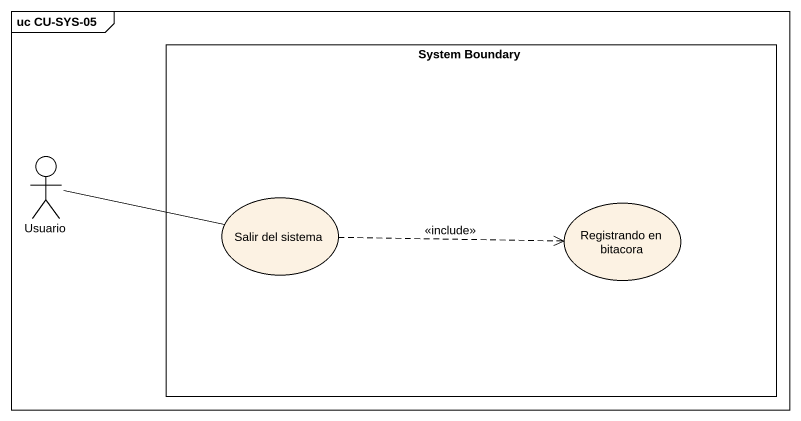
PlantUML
@startuml
mainframe uc CU-SYS-05
rectangle "System Boundary" as System_Boundary {
  usecase "Salir del sistema" as Salir_del_sistema
  usecase "Registrando en bitacora" as Registrando_en_bitacora
}
actor Usuario
Usuario -right- Salir_del_sistema
Salir_del_sistema .right.> Registrando_en_bitacora : <<include>>
@enduml
